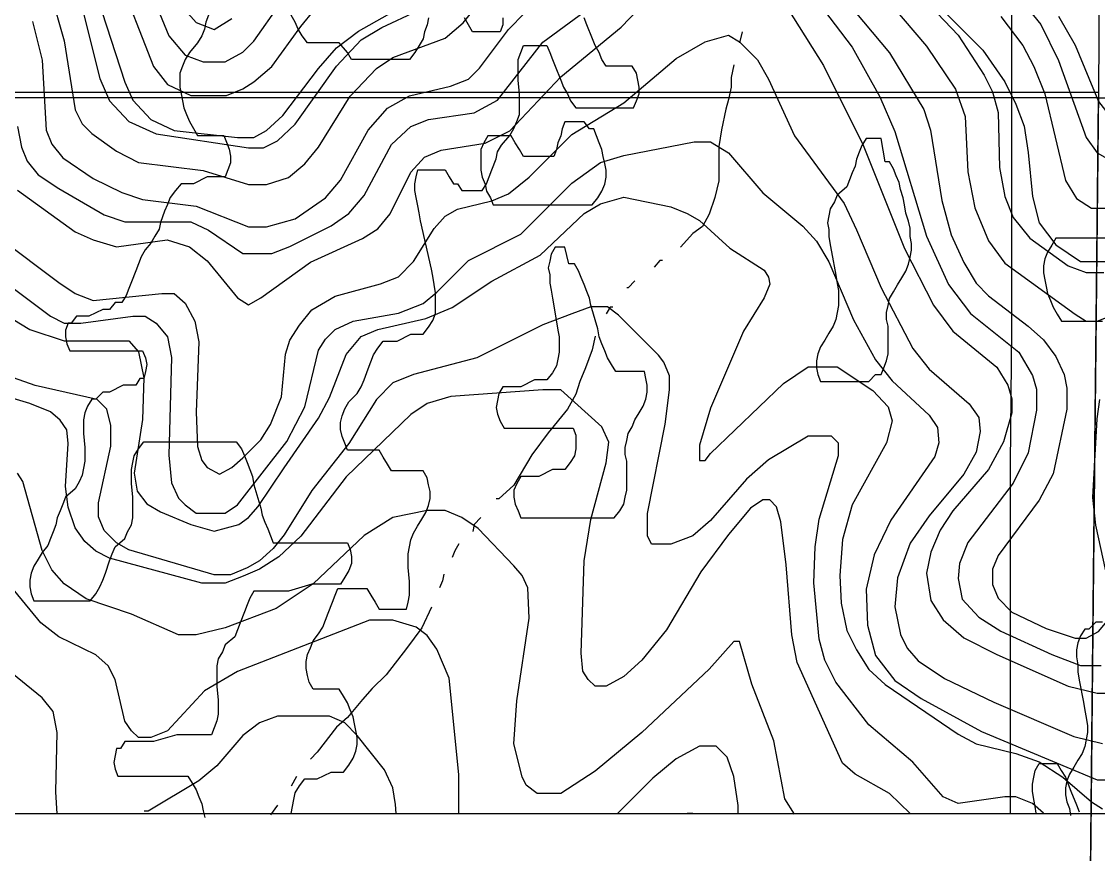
# Model space of a CAD drawing. Extents: x -0.82 to 6.83, y -0.63 to 7.9.
# Drawn here: x 0.4264 to 0.8392, y 3.6378 to 3.957 of the extents above; entities that cross this region are included whole.
import ezdxf

# ---------------------------------------------------------------- set-up
doc = ezdxf.new("R2010")
doc.units = 0
for name, color, linetype in [('Grid', 7, 'CONTINUOUS'), ('split_lines', 7, 'CONTINUOUS'), ('split_lines_copy', 7, 'CONTINUOUS'), ('topo', 7, 'CONTINUOUS'), ('topo_grid', 7, 'CONTINUOUS'), ('water', 7, 'CONTINUOUS'), ('white', 7, 'CONTINUOUS')]:
    doc.layers.add(name, color=color, linetype=linetype)

msp = doc.modelspace()

# ---------------------------------------------------------------- linework, layer by layer
at = {"layer": 'Grid', "color": 1}
for points in [[(0.839226, 3.927683), (0.632542, 3.927683), (0.426384, 3.927683), (0.2197, 3.927683), (0.013015, 3.927683), (0.01407, 4.134375), (0.015652, 4.341041), (0.015652, 4.548792), (0.015652, 4.761808), (0.222336, 4.761808), (0.429021, 4.761808), (0.635705, 4.761808), (0.841862, 4.761808), (0.841862, 4.548263), (0.841336, 4.340539), (0.840283, 4.133846)], [(0.83079, 3.101495), (0.832899, 3.308187), (0.835008, 3.514853), (0.837116, 3.721017), (0.839225, 3.927709), (1.045382, 3.927709), (1.25154, 3.927709), (1.457697, 3.927709), (1.664381, 3.927709), (1.662799, 3.721546), (1.661743, 3.51488), (1.660687, 3.308187), (1.659105, 3.10205), (1.45242, 3.10205), (1.245209, 3.10205), (1.037997, 3.10205)]]:
    msp.add_lwpolyline(points, close=True, dxfattribs=at)
msp.add_lwpolyline([(0.006687, 3.504323), (0.006687, 3.515965), (0.00985, 3.722657), (0.013014, 3.929852), (0.219698, 3.929852), (0.426383, 3.929852), (0.63254, 3.929852), (0.839224, 3.929852), (0.837115, 3.723186), (0.835006, 3.517023), (0.832898, 3.310357), (0.830789, 3.103664), (0.623577, 3.103664), (0.415838, 3.103664), (0.208099, 3.103664), (0.006687, 3.103664)], dxfattribs=at)
at = {"layer": 'split_lines', "color": 7}
msp.add_lwpolyline([(0.082145, 3.653521), (0.129369, 3.653521), (0.17727, 3.653521), (0.224494, 3.653521), (0.2724, 3.653521), (0.320299, 3.653521), (0.367524, 3.653521), (0.415424, 3.653521), (0.462648, 3.653521), (0.510554, 3.653521), (0.557779, 3.653521), (0.605678, 3.653521), (0.653578, 3.653521), (0.700802, 3.653521), (0.748702, 3.653521), (0.795933, 3.653521), (0.843832, 3.653521)], dxfattribs=at)
at = {"layer": 'split_lines_copy', "color": 7}
msp.add_lwpolyline([(0.082145, 3.653521), (0.129369, 3.653521), (0.17727, 3.653521), (0.224494, 3.653521), (0.2724, 3.653521), (0.320299, 3.653521), (0.367524, 3.653521), (0.415424, 3.653521), (0.462648, 3.653521), (0.510554, 3.653521), (0.557779, 3.653521), (0.605678, 3.653521), (0.653578, 3.653521), (0.700802, 3.653521), (0.748702, 3.653521), (0.795933, 3.653521), (0.843832, 3.653521)], dxfattribs=at)
at = {"layer": 'topo', "color": 2}
for points in [[(0.703721, 3.988114), (0.733774, 3.940145), (0.749064, 3.909559), (0.764881, 3.87003), (0.775953, 3.848334), (0.783335, 3.83828), (0.800207, 3.824522), (0.804425, 3.817643), (0.806007, 3.812351), (0.806007, 3.807059), (0.802845, 3.795947), (0.797045, 3.785363), (0.783337, 3.769488), (0.778591, 3.76208), (0.774901, 3.753613), (0.773318, 3.745676), (0.774901, 3.735093), (0.779646, 3.727684), (0.787555, 3.720805), (0.800208, 3.714455), (0.827624, 3.702284), (0.838697, 3.699638), (0.845551, 3.699638)], [(0.468563, 3.986341), (0.482798, 3.951548), (0.489125, 3.94414), (0.495979, 3.941494), (0.504415, 3.941494), (0.511274, 3.945198), (0.515492, 3.949431), (0.525509, 3.963719)], [(0.742737, 3.983378), (0.773317, 3.947526), (0.784389, 3.931122), (0.78808, 3.920539), (0.789133, 3.899372), (0.791771, 3.885614), (0.797043, 3.872914), (0.80337, 3.864447), (0.83026, 3.844868), (0.834477, 3.842222), (0.838695, 3.842222), (0.84555, 3.844868)], [(0.424799, 3.892334), (0.446944, 3.876459), (0.453799, 3.873284), (0.462762, 3.870639), (0.48227, 3.873284), (0.490706, 3.870639), (0.49756, 3.865347), (0.509163, 3.851059), (0.513381, 3.848414), (0.518126, 3.851059), (0.537107, 3.864818), (0.557142, 3.873814), (0.562942, 3.877518), (0.567687, 3.883339), (0.575597, 3.899214), (0.580868, 3.905034), (0.587195, 3.90768), (0.604067, 3.910326), (0.613557, 3.915089), (0.633066, 3.935726), (0.656264, 3.954776), (0.679991, 3.979647)], [(0.462763, 3.976101), (0.476999, 3.939721), (0.482271, 3.932842), (0.491234, 3.928609), (0.504947, 3.928609), (0.511274, 3.931255), (0.515492, 3.9339), (0.522346, 3.939721), (0.533418, 3.955067), (0.538691, 3.961417)], [(0.72323, 3.975599), (0.744847, 3.94713), (0.755392, 3.92808), (0.761191, 3.91485), (0.773318, 3.874793), (0.781754, 3.856272), (0.79019, 3.845159), (0.808644, 3.830343), (0.813916, 3.821347), (0.815498, 3.816055), (0.815498, 3.808118), (0.812334, 3.791713), (0.806535, 3.780072), (0.789136, 3.757318), (0.785972, 3.74938), (0.785446, 3.743559), (0.787028, 3.735622), (0.793355, 3.728743), (0.801791, 3.723451), (0.821299, 3.714455), (0.832371, 3.710222), (0.840279, 3.710222)], [(0.735884, 3.972874), (0.759081, 3.944934), (0.772263, 3.923238), (0.774899, 3.9153), (0.779117, 3.888419), (0.782808, 3.875189), (0.787553, 3.864606), (0.792298, 3.856669), (0.797043, 3.851906), (0.812333, 3.840264), (0.818133, 3.834973), (0.822878, 3.828623), (0.826042, 3.821744), (0.827095, 3.816452), (0.827095, 3.808514), (0.821823, 3.783644), (0.81655, 3.773589), (0.800733, 3.752423), (0.798624, 3.747131), (0.798624, 3.74131), (0.800733, 3.736019), (0.806004, 3.730727), (0.819185, 3.724377), (0.830259, 3.720673), (0.83448, 3.720673), (0.839225, 3.723319), (0.84186, 3.726494)], [(0.764355, 3.974011), (0.785445, 3.951786), (0.795462, 3.93644), (0.798626, 3.93009), (0.800735, 3.922153), (0.801262, 3.900986), (0.80337, 3.889874), (0.806534, 3.881936), (0.81286, 3.873999), (0.827623, 3.863415), (0.834477, 3.86077), (0.841332, 3.86077)], [(0.437455, 3.968111), (0.442728, 3.94959), (0.446946, 3.923132), (0.449581, 3.91784), (0.453272, 3.914136), (0.462762, 3.907257), (0.471198, 3.903024), (0.495978, 3.899849), (0.513382, 3.894557), (0.520236, 3.894557), (0.528672, 3.897203), (0.534999, 3.902494), (0.540271, 3.908844), (0.552398, 3.928424), (0.562416, 3.939007), (0.568743, 3.94324), (0.588778, 3.950649), (0.595632, 3.956469), (0.607231, 3.970757)], [(0.4248, 3.916755), (0.426383, 3.908818), (0.428491, 3.903526), (0.432709, 3.898235), (0.440619, 3.892943), (0.458018, 3.882889), (0.465925, 3.880243), (0.482271, 3.880243), (0.491233, 3.880243), (0.498087, 3.877068), (0.511273, 3.868072), (0.516546, 3.868072), (0.522345, 3.868072), (0.529199, 3.870718), (0.545018, 3.878655), (0.551871, 3.883418), (0.557672, 3.890297), (0.568215, 3.909876), (0.575598, 3.916755), (0.582451, 3.919401), (0.59985, 3.922047), (0.608813, 3.92681), (0.626212, 3.949035), (0.648357, 3.965439)], [(0.449055, 3.964089), (0.456436, 3.935091), (0.460127, 3.926624), (0.467508, 3.918687), (0.478053, 3.913924), (0.513383, 3.908633), (0.519182, 3.908633), (0.524455, 3.911279), (0.531309, 3.917629), (0.547127, 3.939854), (0.556617, 3.949908), (0.564526, 3.95467), (0.578234, 3.96102)], [(0.455381, 3.966391), (0.465926, 3.933715), (0.46909, 3.926836), (0.475944, 3.919428), (0.484907, 3.915194), (0.509165, 3.912549), (0.515492, 3.912549), (0.520237, 3.915194), (0.526564, 3.921015), (0.540272, 3.939007), (0.547127, 3.946944), (0.555562, 3.953294), (0.579816, 3.967053)], [(0.774903, 3.9661), (0.794938, 3.945992), (0.803374, 3.933821), (0.807592, 3.925354), (0.810755, 3.916888), (0.812337, 3.906834), (0.813919, 3.8899), (0.816554, 3.879846), (0.822881, 3.871379), (0.832372, 3.865029), (0.838698, 3.865029), (0.845552, 3.865029)], [(0.808641, 3.966365), (0.817077, 3.955781), (0.823932, 3.942023), (0.834476, 3.912496), (0.838694, 3.906675), (0.84344, 3.904029)], [(0.4306, 3.956999), (0.434291, 3.942182), (0.435873, 3.9153), (0.437982, 3.910009), (0.4422, 3.904717), (0.4538, 3.896779), (0.464872, 3.891488), (0.472781, 3.888842), (0.493343, 3.886196), (0.513383, 3.878259), (0.520237, 3.878259), (0.531309, 3.881434), (0.542909, 3.889371), (0.548708, 3.89625), (0.559253, 3.9153), (0.566635, 3.923767), (0.575071, 3.928529), (0.590888, 3.932234), (0.597742, 3.934879), (0.60196, 3.939113), (0.613032, 3.953929), (0.619359, 3.960279)], [(0.489124, 3.961311), (0.493342, 3.956549), (0.500196, 3.953903), (0.507055, 3.958136)], [(0.801791, 3.958851), (0.810227, 3.947738), (0.814445, 3.939801), (0.818663, 3.929217), (0.826572, 3.896012), (0.83079, 3.889133), (0.83659, 3.885429), (0.845553, 3.885429)], [(0.823933, 3.959089), (0.83026, 3.947976), (0.839223, 3.92628), (0.84555, 3.918343)], [(0.417947, 3.873919), (0.440619, 3.856986), (0.446946, 3.852753), (0.4538, 3.850107), (0.480162, 3.852753), (0.484907, 3.852753), (0.489125, 3.849049), (0.492816, 3.842169), (0.494398, 3.834232), (0.493343, 3.807324), (0.493869, 3.794095), (0.495451, 3.788803), (0.49756, 3.786157), (0.502305, 3.783511), (0.507055, 3.786157), (0.511273, 3.789861), (0.518127, 3.79674), (0.521818, 3.802561), (0.526036, 3.813145), (0.527618, 3.829549), (0.5292, 3.83484), (0.532891, 3.840661), (0.537636, 3.846482), (0.546599, 3.851774), (0.563998, 3.856536), (0.570852, 3.859182), (0.576652, 3.865003), (0.584561, 3.877703), (0.588779, 3.882465), (0.593524, 3.885111), (0.606705, 3.888286), (0.613032, 3.890932), (0.620941, 3.897282), (0.637285, 3.913686), (0.657321, 3.925857), (0.677356, 3.94279), (0.688428, 3.94914), (0.697396, 3.951786), (0.701614, 3.94914), (0.708468, 3.942261), (0.712686, 3.934853), (0.722703, 3.913157), (0.741684, 3.887228), (0.746429, 3.877174), (0.75592, 3.854949), (0.768046, 3.831665), (0.774373, 3.823728), (0.789664, 3.810499), (0.793354, 3.805207), (0.793881, 3.799915), (0.792301, 3.791978), (0.787555, 3.783511), (0.774374, 3.767636), (0.766993, 3.757053), (0.762248, 3.743824), (0.761192, 3.732711), (0.763301, 3.722128), (0.765936, 3.716836), (0.770154, 3.712074), (0.780172, 3.705195), (0.799154, 3.696199), (0.829734, 3.68297), (0.840805, 3.680324)], [(0.404766, 3.868443), (0.437455, 3.844101), (0.442728, 3.841455), (0.449054, 3.841455), (0.46909, 3.844101), (0.473835, 3.844101), (0.478053, 3.841455), (0.482271, 3.836163), (0.483853, 3.828226), (0.482798, 3.790787), (0.483853, 3.780204), (0.486489, 3.774383), (0.489124, 3.771737), (0.493342, 3.768562), (0.498087, 3.768562), (0.504414, 3.768562), (0.509164, 3.771737), (0.528145, 3.796079), (0.534999, 3.809308), (0.540271, 3.831004), (0.542909, 3.835237), (0.546599, 3.838941), (0.553453, 3.842116), (0.570852, 3.845291), (0.580343, 3.848996), (0.585615, 3.853229), (0.597742, 3.8654), (0.617777, 3.875454), (0.637285, 3.895033), (0.648358, 3.902971), (0.657321, 3.905616), (0.68421, 3.910908), (0.690537, 3.910908), (0.697396, 3.906675), (0.710577, 3.891329), (0.725867, 3.878629), (0.73114, 3.872808), (0.735885, 3.864871), (0.745375, 3.842646), (0.753811, 3.8273), (0.760138, 3.819362), (0.774374, 3.806133), (0.777537, 3.801371), (0.778063, 3.79555), (0.776481, 3.790258), (0.75961, 3.765916), (0.753283, 3.752687), (0.750119, 3.739458), (0.750646, 3.7257), (0.75381, 3.714058), (0.761191, 3.704533), (0.771209, 3.697654), (0.794408, 3.684954), (0.838696, 3.666433), (0.847659, 3.666433)], [(0.420056, 3.844736), (0.429547, 3.838915), (0.442728, 3.834682), (0.462763, 3.834682), (0.467508, 3.834682), (0.471199, 3.830448), (0.473308, 3.820394), (0.472781, 3.804519), (0.469617, 3.783882), (0.470673, 3.777003), (0.474363, 3.77224), (0.479636, 3.769065), (0.491235, 3.764303), (0.500198, 3.761657), (0.509693, 3.764303), (0.513384, 3.766948), (0.517075, 3.771182), (0.527092, 3.785998), (0.540273, 3.805048), (0.544492, 3.812986), (0.550818, 3.82939), (0.556618, 3.836269), (0.562945, 3.838915), (0.581399, 3.843148), (0.591416, 3.847382), (0.606707, 3.857436), (0.62516, 3.86749), (0.642032, 3.883365), (0.648359, 3.887069), (0.657322, 3.889715), (0.675248, 3.886011), (0.681575, 3.883365), (0.68632, 3.880719), (0.697924, 3.870136), (0.711105, 3.861669), (0.712687, 3.859023), (0.713213, 3.856378), (0.711105, 3.851086), (0.703197, 3.838386), (0.690538, 3.808885), (0.68632, 3.794597), (0.68632, 3.788776), (0.688429, 3.788776), (0.690537, 3.791422), (0.718486, 3.818304), (0.727976, 3.824654), (0.73483, 3.824654), (0.739048, 3.824654), (0.752756, 3.815658), (0.758556, 3.809308), (0.760138, 3.804016), (0.75803, 3.79555), (0.744849, 3.771737), (0.741158, 3.758508), (0.740105, 3.74475), (0.740631, 3.734166), (0.74274, 3.723583), (0.74643, 3.716175), (0.751176, 3.708766), (0.757503, 3.702946), (0.785447, 3.683896), (0.792301, 3.680191), (0.807591, 3.676487), (0.816554, 3.673312), (0.825517, 3.667491), (0.836589, 3.657966), (0.840807, 3.655321)], [(0.818174, 3.653601), (0.813918, 3.657305), (0.807591, 3.659951), (0.803373, 3.659951), (0.785447, 3.657305), (0.779647, 3.659951), (0.768048, 3.67318), (0.751176, 3.687468), (0.738522, 3.703872), (0.734304, 3.712338), (0.732195, 3.720276), (0.730086, 3.741972), (0.730613, 3.75573), (0.732195, 3.766313), (0.739576, 3.790655), (0.739576, 3.795418), (0.736941, 3.798063), (0.732723, 3.798063), (0.727978, 3.798063), (0.712688, 3.789068), (0.704252, 3.781659), (0.690539, 3.765784), (0.683685, 3.759963), (0.675249, 3.756788), (0.667868, 3.756788), (0.666286, 3.759963), (0.666286, 3.76843), (0.67314, 3.802694), (0.674722, 3.815923), (0.674722, 3.821214), (0.672613, 3.826506), (0.670505, 3.829152), (0.655215, 3.844498), (0.650997, 3.847673), (0.64467, 3.847673), (0.637289, 3.845027), (0.626217, 3.840794), (0.600909, 3.828094), (0.576655, 3.821744), (0.568747, 3.818569), (0.56242, 3.812219), (0.551875, 3.795285), (0.537639, 3.777294), (0.527094, 3.76036), (0.522876, 3.755069), (0.517604, 3.750306), (0.512859, 3.74766), (0.506532, 3.745014), (0.500197, 3.745014), (0.467508, 3.754539), (0.462763, 3.757185), (0.458018, 3.761948), (0.455909, 3.767239), (0.455909, 3.772531), (0.460654, 3.794227), (0.460654, 3.802164), (0.459072, 3.808514), (0.455382, 3.812219), (0.431656, 3.81751), (0.410566, 3.824919)], [(0.766992, 3.653548), (0.759084, 3.661221), (0.745903, 3.668629), (0.741157, 3.672863), (0.723758, 3.711359), (0.721649, 3.721943), (0.71954, 3.748824), (0.717432, 3.765229), (0.715852, 3.771049), (0.713214, 3.773695), (0.710579, 3.773695), (0.705834, 3.77052), (0.697398, 3.760466), (0.686849, 3.746179), (0.673668, 3.723954), (0.664177, 3.712312), (0.657323, 3.705962), (0.650469, 3.702258), (0.646251, 3.702258), (0.643615, 3.704904), (0.641507, 3.708079), (0.64098, 3.714958), (0.642036, 3.750306), (0.644671, 3.766181), (0.650471, 3.787877), (0.651524, 3.795814), (0.648889, 3.801635), (0.633072, 3.815923), (0.626218, 3.815923), (0.590892, 3.813277), (0.581929, 3.810631), (0.575602, 3.806398), (0.550822, 3.782585), (0.533422, 3.759831), (0.524987, 3.751894), (0.517605, 3.747131), (0.511278, 3.744485), (0.50442, 3.741839), (0.495456, 3.741839), (0.460131, 3.751364), (0.454859, 3.75401), (0.450641, 3.757714), (0.44695, 3.763006), (0.444315, 3.770944), (0.443259, 3.778881), (0.444315, 3.795285), (0.443788, 3.800577), (0.441153, 3.804281), (0.437462, 3.807456), (0.429554, 3.810631), (0.420591, 3.813277)], [(0.842916, 3.742369), (0.83817, 3.764064), (0.837117, 3.774648), (0.838699, 3.804704), (0.839752, 3.812113)], [(0.722641, 3.653283), (0.719014, 3.659104), (0.714796, 3.681329), (0.70636, 3.703025), (0.701615, 3.719429), (0.699506, 3.719429), (0.690011, 3.708846), (0.664176, 3.684504), (0.64625, 3.669688), (0.633069, 3.661221), (0.628323, 3.661221), (0.624105, 3.661221), (0.619887, 3.664396), (0.618305, 3.667571), (0.615141, 3.680271), (0.616196, 3.696675), (0.620941, 3.728319), (0.620415, 3.739961), (0.618306, 3.744723), (0.615143, 3.748428), (0.601434, 3.762715), (0.595107, 3.766948), (0.58878, 3.769594), (0.581926, 3.769594), (0.568745, 3.766948), (0.557673, 3.760069), (0.538165, 3.741548), (0.523929, 3.732023), (0.504417, 3.724615), (0.493345, 3.721969), (0.48649, 3.721969), (0.468564, 3.729907), (0.451165, 3.735728), (0.442729, 3.741548), (0.437984, 3.74684), (0.434293, 3.754248), (0.426912, 3.780707), (0.424803, 3.783882)], [(0.594052, 3.653627), (0.594052, 3.668444), (0.590362, 3.705353), (0.585617, 3.716466), (0.581926, 3.721758), (0.577708, 3.724933), (0.568745, 3.727578), (0.559782, 3.727578), (0.509166, 3.707999), (0.496508, 3.700591), (0.482272, 3.685245), (0.475945, 3.682599), (0.471199, 3.682599), (0.468564, 3.685245), (0.465929, 3.688949), (0.462238, 3.704824), (0.459602, 3.710116), (0.454856, 3.714349), (0.440621, 3.721228), (0.433767, 3.72652), (0.413731, 3.750862)], [(0.439987, 3.653389), (0.439566, 3.661856), (0.440093, 3.68461), (0.438511, 3.692548), (0.434293, 3.697839), (0.420585, 3.708952)], [(0.569978, 3.653574), (0.569803, 3.657014), (0.568748, 3.663364), (0.565584, 3.670243), (0.555039, 3.683472), (0.550294, 3.688235), (0.544495, 3.690881), (0.535003, 3.690881), (0.524459, 3.690881), (0.517604, 3.688235), (0.511277, 3.683472), (0.501256, 3.671831), (0.494401, 3.66601), (0.474893, 3.654368), (0.473428, 3.654368)], [(0.701087, 3.653363), (0.701087, 3.656538), (0.699505, 3.66765), (0.69687, 3.675059), (0.692647, 3.679292), (0.68632, 3.679292), (0.677357, 3.674529), (0.668394, 3.667121), (0.654977, 3.653627)], [(0.683685, 3.653548), (0.681576, 3.653548), (0.681576, 3.653548)]]:
    msp.add_lwpolyline(points, dxfattribs=at)
at = {"layer": 'topo_grid', "color": 7}
for points in [[(0.805475, 3.653627), (0.805474, 3.684636), (0.805474, 3.73578), (0.805474, 3.787454), (0.806001, 3.839127), (0.806001, 3.890271), (0.806001, 3.941944), (0.806001, 3.993088), (0.806001, 4.044734), (0.806001, 4.096408), (0.806528, 4.147551), (0.806528, 4.199225), (0.806528, 4.250369), (0.806528, 4.302042), (0.806528, 4.353715), (0.806528, 4.404859), (0.807054, 4.456532)], [(0.068902, 3.653521), (0.106336, 3.653521), (0.143775, 3.653521), (0.180682, 3.653521), (0.218117, 3.653521), (0.255024, 3.653521), (0.292458, 3.653521), (0.32937, 3.653521), (0.366804, 3.653521), (0.404239, 3.653521), (0.441146, 3.653521), (0.47858, 3.653521), (0.515492, 3.653521), (0.552926, 3.653521), (0.589833, 3.653521), (0.627268, 3.653521), (0.664702, 3.653521), (0.701614, 3.653521), (0.739048, 3.653521), (0.775955, 3.653521), (0.81339, 3.653521), (0.850297, 3.653521)]]:
    msp.add_lwpolyline(points, dxfattribs=at)
at = {"layer": 'water', "color": 4}
for points in [[(0.702666, 3.953003), (0.701613, 3.94877)], [(0.699503, 3.940356), (0.69845, 3.935594), (0.69845, 3.93189), (0.697394, 3.927127), (0.696341, 3.923423), (0.694759, 3.915485), (0.693703, 3.909135), (0.693703, 3.902785), (0.693703, 3.895906), (0.692121, 3.889556), (0.690012, 3.883206), (0.687375, 3.878444), (0.683684, 3.875798), (0.678938, 3.870506)], [(0.672085, 3.865479), (0.671032, 3.865479), (0.668923, 3.862833)], [(0.66154, 3.857568), (0.658905, 3.854922), (0.658378, 3.854922)], [(0.653104, 3.847567), (0.652051, 3.847567), (0.650469, 3.844921)], [(0.64625, 3.836481), (0.645197, 3.831189), (0.642559, 3.82431), (0.64045, 3.819018), (0.638868, 3.814256), (0.635705, 3.808435), (0.628324, 3.799439), (0.621997, 3.790973), (0.615142, 3.779331), (0.609343, 3.774039), (0.608288, 3.774039)], [(0.602488, 3.766895), (0.59985, 3.76425), (0.599324, 3.761604)], [(0.594051, 3.756868), (0.592469, 3.754222), (0.591413, 3.751576)], [(0.588252, 3.745279), (0.587726, 3.742633), (0.58667, 3.739987)], [(0.583506, 3.732605), (0.579816, 3.724668), (0.574016, 3.71673), (0.566107, 3.706676), (0.560835, 3.701385), (0.557144, 3.697151), (0.551344, 3.690272), (0.547127, 3.686568), (0.539745, 3.677043), (0.53711, 3.674397)], [(0.531835, 3.667756), (0.529726, 3.664052)], [(0.524453, 3.656696), (0.521818, 3.652992)]]:
    msp.add_lwpolyline(points, dxfattribs=at)
at = {"layer": 'white', "color": 7}
for points in [[(0.498092, 3.959406), (0.497036, 3.95676), (0.496509, 3.954115), (0.495456, 3.951469), (0.493874, 3.948823), (0.49071, 3.945119), (0.489128, 3.942473), (0.488072, 3.939827), (0.487019, 3.937181), (0.487019, 3.934535), (0.487019, 3.93189), (0.487546, 3.929244), (0.488072, 3.926598), (0.488599, 3.923952), (0.489654, 3.921306), (0.490707, 3.91866), (0.49229, 3.916015), (0.493872, 3.913369), (0.495981, 3.913369), (0.498089, 3.913369), (0.500198, 3.913369), (0.502307, 3.913369), (0.503889, 3.913369), (0.504945, 3.910723), (0.505998, 3.908077), (0.506524, 3.905431), (0.506524, 3.902785), (0.505471, 3.90014), (0.504415, 3.897494), (0.502307, 3.897494), (0.500198, 3.897494), (0.497563, 3.897494), (0.492291, 3.894848), (0.489653, 3.894848), (0.487544, 3.894848), (0.485436, 3.892202), (0.483327, 3.889556), (0.482274, 3.88691), (0.481218, 3.884265), (0.479636, 3.880031), (0.479109, 3.877385), (0.477527, 3.87474), (0.475945, 3.872094), (0.473836, 3.869448), (0.472254, 3.866802), (0.471201, 3.864156), (0.470148, 3.86151), (0.468566, 3.857277), (0.46751, 3.854631), (0.466457, 3.851985), (0.464875, 3.84934), (0.46224, 3.84934), (0.460131, 3.846694), (0.457496, 3.846694), (0.452222, 3.844048), (0.449587, 3.844048), (0.447478, 3.844048), (0.44537, 3.841402), (0.444314, 3.841402), (0.443261, 3.838756), (0.443261, 3.83611), (0.443787, 3.833465), (0.444843, 3.830819), (0.446425, 3.830819), (0.448008, 3.830819), (0.450643, 3.830819), (0.453281, 3.830819), (0.455916, 3.830819), (0.461716, 3.830819), (0.464351, 3.830819), (0.466987, 3.830819), (0.469622, 3.830819), (0.471204, 3.830819), (0.472786, 3.830819), (0.473839, 3.828173), (0.474366, 3.825527), (0.473839, 3.822881), (0.473313, 3.820235), (0.471731, 3.820235), (0.470148, 3.81759), (0.467511, 3.81759), (0.465402, 3.81759), (0.46013, 3.814944), (0.457494, 3.814944), (0.454859, 3.812298), (0.453277, 3.812298), (0.451695, 3.809652), (0.450642, 3.807006), (0.450113, 3.80436), (0.450113, 3.801715), (0.450113, 3.799069), (0.450642, 3.793777), (0.450642, 3.791131), (0.450642, 3.788485), (0.450113, 3.78584), (0.449586, 3.783194), (0.448533, 3.780548), (0.446951, 3.777902), (0.44326, 3.774727), (0.442207, 3.772081), (0.441151, 3.769435), (0.440098, 3.76679), (0.439569, 3.764144), (0.438516, 3.761498), (0.43746, 3.758852), (0.436407, 3.756206), (0.434298, 3.75356), (0.432716, 3.750915), (0.431134, 3.748269), (0.430081, 3.745623), (0.429554, 3.742977), (0.429554, 3.740331), (0.430081, 3.737685), (0.431134, 3.73504), (0.432716, 3.73504), (0.434298, 3.73504), (0.436933, 3.73504), (0.439569, 3.73504), (0.442207, 3.73504), (0.444842, 3.73504), (0.447477, 3.73504), (0.450112, 3.73504), (0.452748, 3.73504), (0.454856, 3.737685), (0.456439, 3.740331), (0.457494, 3.742977), (0.458547, 3.745623), (0.460129, 3.750385), (0.461183, 3.753031), (0.462238, 3.755677), (0.465929, 3.758852), (0.466982, 3.761498), (0.468565, 3.764144), (0.469091, 3.76679), (0.469091, 3.769435), (0.469091, 3.772081), (0.469091, 3.774727), (0.468565, 3.780019), (0.468565, 3.782665), (0.468565, 3.78531), (0.469091, 3.787956), (0.469618, 3.790602), (0.4712, 3.793248), (0.473309, 3.795894), (0.475417, 3.795894), (0.478053, 3.795894), (0.481217, 3.795894), (0.483852, 3.795894), (0.487015, 3.795894), (0.490179, 3.795894), (0.492814, 3.795894), (0.495978, 3.795894), (0.499141, 3.795894), (0.501777, 3.795894), (0.504415, 3.795894), (0.506523, 3.795894), (0.508632, 3.795894), (0.510741, 3.793248), (0.511797, 3.790602), (0.51285, 3.787956), (0.513905, 3.78531), (0.514958, 3.782665), (0.515485, 3.77949), (0.518123, 3.770494), (0.518649, 3.767848), (0.519702, 3.765202), (0.520758, 3.762556), (0.521811, 3.75991), (0.522867, 3.757265), (0.524975, 3.757265), (0.527084, 3.757265), (0.529193, 3.757265), (0.531833, 3.757265), (0.534997, 3.757265), (0.540269, 3.757265), (0.542905, 3.757265), (0.545543, 3.757265), (0.548178, 3.757265), (0.54976, 3.757265), (0.551342, 3.757265), (0.552398, 3.754619), (0.552924, 3.751973), (0.552924, 3.749327), (0.551871, 3.746681), (0.550289, 3.744035), (0.548707, 3.74139), (0.546072, 3.74139), (0.543436, 3.74139), (0.540799, 3.74139), (0.537635, 3.74139), (0.528667, 3.738744), (0.525504, 3.738744), (0.522869, 3.738744), (0.520231, 3.738744), (0.517596, 3.738744), (0.515487, 3.738744), (0.513905, 3.736098), (0.512849, 3.733452), (0.511796, 3.730806), (0.510214, 3.726573), (0.509158, 3.723927), (0.508105, 3.721281), (0.504414, 3.718106), (0.503361, 3.71546), (0.501779, 3.712815), (0.501253, 3.710169), (0.501253, 3.707523), (0.501253, 3.704877), (0.501253, 3.702231), (0.501779, 3.69694), (0.501779, 3.694294), (0.501779, 3.691648), (0.501253, 3.689002), (0.500197, 3.686356), (0.499144, 3.68371), (0.497035, 3.68371), (0.4944, 3.68371), (0.491762, 3.68371), (0.489127, 3.68371), (0.485964, 3.68371), (0.477, 3.681065), (0.473837, 3.681065), (0.471201, 3.681065), (0.468564, 3.681065), (0.465928, 3.681065), (0.464346, 3.678419), (0.462764, 3.678419), (0.462237, 3.675773), (0.461711, 3.673127), (0.462237, 3.670481), (0.46329, 3.667835), (0.464873, 3.667835), (0.466455, 3.667835), (0.469093, 3.667835), (0.471728, 3.667835), (0.474363, 3.667835), (0.480163, 3.667835), (0.482798, 3.667835), (0.485434, 3.667835), (0.488072, 3.667835), (0.49018, 3.667835), (0.491763, 3.66519), (0.493345, 3.662544), (0.494398, 3.659898), (0.495453, 3.657252), (0.49598, 3.654606), (0.496665, 3.65196)], [(0.582454, 3.958348), (0.581927, 3.955702), (0.580872, 3.953056), (0.580345, 3.95041), (0.578763, 3.947765), (0.577181, 3.945119), (0.575072, 3.942473), (0.572963, 3.942473), (0.570328, 3.942473), (0.56769, 3.942473), (0.565055, 3.942473), (0.562419, 3.942473), (0.559784, 3.942473), (0.557146, 3.942473), (0.555038, 3.942473), (0.552929, 3.942473), (0.551347, 3.945119), (0.548183, 3.948823), (0.546603, 3.948823), (0.544495, 3.948823), (0.542386, 3.948823), (0.540277, 3.948823), (0.538168, 3.948823), (0.53606, 3.948823), (0.533951, 3.951469), (0.532369, 3.954115), (0.531313, 3.95676), (0.529731, 3.959406)], [(0.529895, 3.653548), (0.529725, 3.653548), (0.530249, 3.656194), (0.530775, 3.65884), (0.531307, 3.661485), (0.532889, 3.664131), (0.534998, 3.666777), (0.537107, 3.666777), (0.539744, 3.666777), (0.545017, 3.669423), (0.547652, 3.669423), (0.549761, 3.669423), (0.551869, 3.672069), (0.553451, 3.674715), (0.554507, 3.67736), (0.555034, 3.680006), (0.555034, 3.682652), (0.554507, 3.685298), (0.553981, 3.687944), (0.553454, 3.69059), (0.552401, 3.693235), (0.551345, 3.695881), (0.549763, 3.698527), (0.548181, 3.701173), (0.546072, 3.701173), (0.543963, 3.701173), (0.541855, 3.701173), (0.539746, 3.701173), (0.538164, 3.701173), (0.536582, 3.703819), (0.536055, 3.706465), (0.535529, 3.70911), (0.535529, 3.711756), (0.536055, 3.714402), (0.537111, 3.717048), (0.538164, 3.719694), (0.540273, 3.72234), (0.541855, 3.724985), (0.54291, 3.727631), (0.543963, 3.730277), (0.545546, 3.73451), (0.546599, 3.737156), (0.547654, 3.739802), (0.549237, 3.739802), (0.550816, 3.739802), (0.552925, 3.739802), (0.555034, 3.739802), (0.557142, 3.739802), (0.558725, 3.739802), (0.560307, 3.737156), (0.561889, 3.73451), (0.563469, 3.731865), (0.565051, 3.731865), (0.56716, 3.731865), (0.568742, 3.731865), (0.57085, 3.731865), (0.572433, 3.731865), (0.574015, 3.731865), (0.574541, 3.73451), (0.575068, 3.737156), (0.575068, 3.739802), (0.575068, 3.742448), (0.574541, 3.74774), (0.574541, 3.750385), (0.574541, 3.753031), (0.575068, 3.755677), (0.575594, 3.758323), (0.57665, 3.760969), (0.578232, 3.763615), (0.579815, 3.76626), (0.581397, 3.768906), (0.582452, 3.771552), (0.582979, 3.774198), (0.582979, 3.776844), (0.582452, 3.77949), (0.581926, 3.782135), (0.580344, 3.784781), (0.578761, 3.784781), (0.576653, 3.784781), (0.574544, 3.784781), (0.572435, 3.784781), (0.570327, 3.784781), (0.568218, 3.784781), (0.566636, 3.787427), (0.565053, 3.790073), (0.563471, 3.792719), (0.561889, 3.792719), (0.55978, 3.792719), (0.557145, 3.792719), (0.555036, 3.792719), (0.552928, 3.792719), (0.551345, 3.792719), (0.550292, 3.795365), (0.549237, 3.79801), (0.54871, 3.800656), (0.54871, 3.803302), (0.549237, 3.805948), (0.550292, 3.808594), (0.551875, 3.81124), (0.555038, 3.814415), (0.55662, 3.81706), (0.557673, 3.819706), (0.559255, 3.82394), (0.560308, 3.826585), (0.561364, 3.829231), (0.562946, 3.831877), (0.565055, 3.834523), (0.56769, 3.834523), (0.570325, 3.834523), (0.575598, 3.837169), (0.578234, 3.837169), (0.580342, 3.837169), (0.582451, 3.839815), (0.584033, 3.84246), (0.585089, 3.845106), (0.585089, 3.847752), (0.585089, 3.850398), (0.585089, 3.853044), (0.584562, 3.856219), (0.584036, 3.859394), (0.583509, 3.86204), (0.579291, 3.88056), (0.578765, 3.883735), (0.578238, 3.886381), (0.577712, 3.889556), (0.577185, 3.892202), (0.577185, 3.894848), (0.577712, 3.897494), (0.578238, 3.90014), (0.579821, 3.90014), (0.581403, 3.90014), (0.583512, 3.90014), (0.585094, 3.90014), (0.587202, 3.90014), (0.588785, 3.90014), (0.590367, 3.897494), (0.591949, 3.894848), (0.593531, 3.894848), (0.595114, 3.892202), (0.597222, 3.892202), (0.599331, 3.892202), (0.60144, 3.892202), (0.603022, 3.892202), (0.604604, 3.894848), (0.605657, 3.897494), (0.606713, 3.90014), (0.608295, 3.904373), (0.608822, 3.907019), (0.610404, 3.909665), (0.613568, 3.913369), (0.61515, 3.916015), (0.616203, 3.91866), (0.617259, 3.921306), (0.617259, 3.923952), (0.617259, 3.926598), (0.617259, 3.929244), (0.616732, 3.934535), (0.616732, 3.937181), (0.616732, 3.939827), (0.616732, 3.942473), (0.617785, 3.945119), (0.618838, 3.947765), (0.62042, 3.947765), (0.622529, 3.947765), (0.624638, 3.947765), (0.62622, 3.947765), (0.627802, 3.947765), (0.628855, 3.945119), (0.629911, 3.942473), (0.630964, 3.939827), (0.633073, 3.934535), (0.634128, 3.93189), (0.635711, 3.929244), (0.636766, 3.926598), (0.638875, 3.923952), (0.640984, 3.923952), (0.643093, 3.923952), (0.645728, 3.923952), (0.648363, 3.923952), (0.651527, 3.923952), (0.654162, 3.923952), (0.656797, 3.923952), (0.658906, 3.923952), (0.661015, 3.923952), (0.662071, 3.926598), (0.663124, 3.929244), (0.663124, 3.93189), (0.662597, 3.934535), (0.662071, 3.937181), (0.660488, 3.939827), (0.658906, 3.939827), (0.656797, 3.939827), (0.654689, 3.939827), (0.65258, 3.939827), (0.650471, 3.939827), (0.648892, 3.942473), (0.647836, 3.945119), (0.646256, 3.947765), (0.645201, 3.95041), (0.643092, 3.955702), (0.642036, 3.958348)], [(0.610915, 3.958348), (0.610915, 3.955702), (0.609862, 3.953056), (0.608806, 3.953056), (0.606697, 3.953056), (0.605118, 3.953056), (0.603009, 3.953056), (0.6009, 3.953056), (0.599318, 3.953056), (0.597736, 3.955702), (0.596154, 3.958348)], [(0.842943, 3.873946), (0.837144, 3.873946), (0.83398, 3.873946), (0.830817, 3.873946), (0.828179, 3.873946), (0.825544, 3.873946), (0.822909, 3.873946), (0.821326, 3.8713), (0.819744, 3.868654), (0.818691, 3.866008), (0.818165, 3.863363), (0.818165, 3.860717), (0.818691, 3.858071), (0.819218, 3.855425), (0.819744, 3.852779), (0.8208, 3.850133), (0.821853, 3.847488), (0.823435, 3.844842), (0.825017, 3.842196), (0.827126, 3.842196), (0.829761, 3.842196), (0.832397, 3.842196), (0.835032, 3.842196), (0.838196, 3.842196), (0.840831, 3.842196)], [(0.840829, 3.726838), (0.838194, 3.726838), (0.835559, 3.724192), (0.833976, 3.724192), (0.832394, 3.721546), (0.831341, 3.7189), (0.830815, 3.716254), (0.830815, 3.713608), (0.831341, 3.710433), (0.831341, 3.707788), (0.831868, 3.704613), (0.83345, 3.696146), (0.833976, 3.692971), (0.834503, 3.690325), (0.835029, 3.68715), (0.835029, 3.684504), (0.834503, 3.681858), (0.833976, 3.679213), (0.832921, 3.676567), (0.831339, 3.673921), (0.829756, 3.671275), (0.828174, 3.668629), (0.827118, 3.665983), (0.826592, 3.663338), (0.826592, 3.660692), (0.827118, 3.658046), (0.828174, 3.6554), (0.828486, 3.652754)], [(0.815333, 3.653627), (0.814955, 3.656273), (0.814428, 3.658919), (0.813902, 3.662094), (0.813902, 3.66474), (0.814428, 3.667386), (0.814955, 3.670031), (0.816537, 3.672677), (0.818119, 3.672677), (0.819702, 3.672677), (0.82181, 3.672677), (0.82339, 3.672677), (0.824972, 3.670031), (0.826554, 3.667386), (0.827607, 3.66474), (0.828663, 3.662094), (0.830772, 3.656802), (0.831825, 3.654156)], [(0.828487, 3.653574), (0.828637, 3.653574)], [(0.828637, 3.653574), (0.828859, 3.653574)]]:
    msp.add_lwpolyline(points, dxfattribs=at)
for points in [[(0.64203, 3.918502), (0.640448, 3.918502), (0.638339, 3.918502), (0.63623, 3.918502), (0.634648, 3.918502), (0.633592, 3.915856), (0.633066, 3.91321), (0.632013, 3.910564), (0.631486, 3.907918), (0.630431, 3.905273), (0.628851, 3.905273), (0.626742, 3.905273), (0.624634, 3.905273), (0.622525, 3.905273), (0.620943, 3.905273), (0.618834, 3.905273), (0.617252, 3.907918), (0.61567, 3.910564), (0.614087, 3.91321), (0.612505, 3.91321), (0.610396, 3.91321), (0.608814, 3.91321), (0.606705, 3.91321), (0.605126, 3.91321), (0.603544, 3.910564), (0.602488, 3.907918), (0.602488, 3.905273), (0.602488, 3.902627), (0.602488, 3.899981), (0.603017, 3.897335), (0.60407, 3.894689), (0.604597, 3.892043), (0.606179, 3.889398), (0.607232, 3.886752), (0.608814, 3.886752), (0.611449, 3.886752), (0.613558, 3.886752), (0.616196, 3.886752), (0.619359, 3.886752), (0.621994, 3.886752), (0.625158, 3.886752), (0.628321, 3.886752), (0.631485, 3.886752), (0.634648, 3.886752), (0.637283, 3.886752), (0.640447, 3.886752), (0.643082, 3.886752), (0.645191, 3.886752), (0.6473, 3.889398), (0.648882, 3.892043), (0.649935, 3.894689), (0.650462, 3.897335), (0.650462, 3.899981), (0.649935, 3.902627), (0.649409, 3.905273), (0.648882, 3.907918), (0.647829, 3.910564), (0.646773, 3.91321), (0.64572, 3.915856), (0.644138, 3.915856), (0.642029, 3.918502)], [(0.75592, 3.912178), (0.753811, 3.912178), (0.751702, 3.912178), (0.75012, 3.912178), (0.748538, 3.909532), (0.747485, 3.906886), (0.746432, 3.904241), (0.745903, 3.901595), (0.74485, 3.898949), (0.743794, 3.896303), (0.742741, 3.893657), (0.73905, 3.890482), (0.737997, 3.887836), (0.736415, 3.885191), (0.735888, 3.882545), (0.735362, 3.879899), (0.735888, 3.877253), (0.735888, 3.874607), (0.736415, 3.871432), (0.736941, 3.868786), (0.738524, 3.859791), (0.73905, 3.856616), (0.739577, 3.85397), (0.739577, 3.850795), (0.739577, 3.848149), (0.73905, 3.845503), (0.738524, 3.842857), (0.737468, 3.840211), (0.735886, 3.837566), (0.734303, 3.83492), (0.732721, 3.832274), (0.731668, 3.829628), (0.731142, 3.826982), (0.731142, 3.824336), (0.731668, 3.821691), (0.732721, 3.819045), (0.733777, 3.819045), (0.735886, 3.819045), (0.737994, 3.819045), (0.740632, 3.819045), (0.743268, 3.819045), (0.745903, 3.819045), (0.748538, 3.819045), (0.751176, 3.819045), (0.753811, 3.821691), (0.75592, 3.821691), (0.756973, 3.824336), (0.758029, 3.826982), (0.758555, 3.829628), (0.758555, 3.832274), (0.758555, 3.83492), (0.758555, 3.840211), (0.758029, 3.842857), (0.758029, 3.845503), (0.758555, 3.848149), (0.759082, 3.850795), (0.760664, 3.853441), (0.762246, 3.856086), (0.763828, 3.858732), (0.76541, 3.861378), (0.766464, 3.864024), (0.76699, 3.86667), (0.767519, 3.869316), (0.767519, 3.871961), (0.76699, 3.874607), (0.76699, 3.877782), (0.766464, 3.880428), (0.76541, 3.883603), (0.764884, 3.886778), (0.764357, 3.889424), (0.763302, 3.892599), (0.762775, 3.895245), (0.761722, 3.897891), (0.760667, 3.900536), (0.759084, 3.903182), (0.757502, 3.903182), (0.75592, 3.912178)], [(0.634649, 3.870506), (0.63254, 3.870506), (0.630958, 3.870506), (0.629376, 3.86786), (0.628849, 3.865215), (0.628323, 3.862569), (0.628849, 3.859923), (0.628849, 3.856748), (0.629376, 3.854102), (0.629902, 3.850927), (0.631484, 3.841931), (0.632011, 3.838756), (0.632538, 3.83611), (0.632538, 3.832935), (0.632538, 3.83029), (0.632011, 3.827644), (0.631484, 3.824998), (0.629902, 3.822352), (0.627794, 3.819706), (0.625158, 3.819706), (0.62305, 3.819706), (0.617777, 3.81706), (0.615141, 3.81706), (0.612506, 3.81706), (0.610924, 3.81706), (0.609342, 3.814415), (0.608815, 3.811769), (0.608289, 3.809123), (0.608815, 3.806477), (0.609871, 3.803831), (0.611453, 3.801185), (0.613035, 3.801185), (0.615671, 3.801185), (0.618306, 3.801185), (0.620944, 3.801185), (0.626743, 3.801185), (0.629381, 3.801185), (0.632016, 3.801185), (0.634651, 3.801185), (0.636233, 3.801185), (0.637816, 3.801185), (0.638869, 3.79854), (0.638869, 3.795894), (0.638869, 3.793248), (0.638342, 3.790602), (0.63676, 3.787956), (0.634651, 3.78531), (0.632543, 3.78531), (0.629907, 3.78531), (0.624635, 3.782665), (0.621998, 3.782665), (0.619362, 3.782665), (0.61778, 3.782665), (0.616198, 3.780019), (0.615142, 3.777373), (0.615142, 3.774727), (0.615669, 3.772081), (0.616724, 3.769435), (0.617777, 3.76679), (0.619886, 3.76679), (0.621995, 3.76679), (0.62463, 3.76679), (0.627794, 3.76679), (0.630429, 3.76679), (0.633592, 3.76679), (0.636756, 3.76679), (0.639919, 3.76679), (0.642557, 3.76679), (0.64572, 3.76679), (0.648356, 3.76679), (0.650994, 3.76679), (0.653629, 3.76679), (0.655738, 3.769435), (0.65732, 3.772081), (0.657846, 3.774727), (0.658373, 3.777373), (0.658373, 3.780019), (0.658373, 3.782665), (0.658373, 3.788485), (0.657846, 3.791131), (0.657846, 3.793777), (0.658373, 3.796423), (0.658899, 3.799069), (0.660481, 3.801715), (0.661535, 3.80436), (0.663117, 3.807006), (0.664699, 3.809652), (0.665752, 3.812298), (0.666279, 3.814944), (0.666279, 3.81759), (0.665752, 3.820235), (0.665225, 3.822881), (0.663643, 3.822881), (0.662061, 3.822881), (0.659952, 3.822881), (0.657844, 3.822881), (0.655735, 3.822881), (0.654153, 3.822881), (0.65257, 3.825527), (0.650988, 3.828173), (0.649935, 3.830819), (0.64888, 3.833465), (0.647826, 3.83611), (0.6473, 3.839285), (0.644665, 3.848281), (0.644138, 3.850927), (0.643085, 3.853573), (0.642029, 3.856219), (0.640976, 3.858865), (0.639921, 3.86151), (0.638339, 3.864156), (0.63623, 3.864156), (0.63465, 3.870506)]]:
    msp.add_lwpolyline(points, close=True, dxfattribs=at)

doc.saveas('drawing.dxf')
